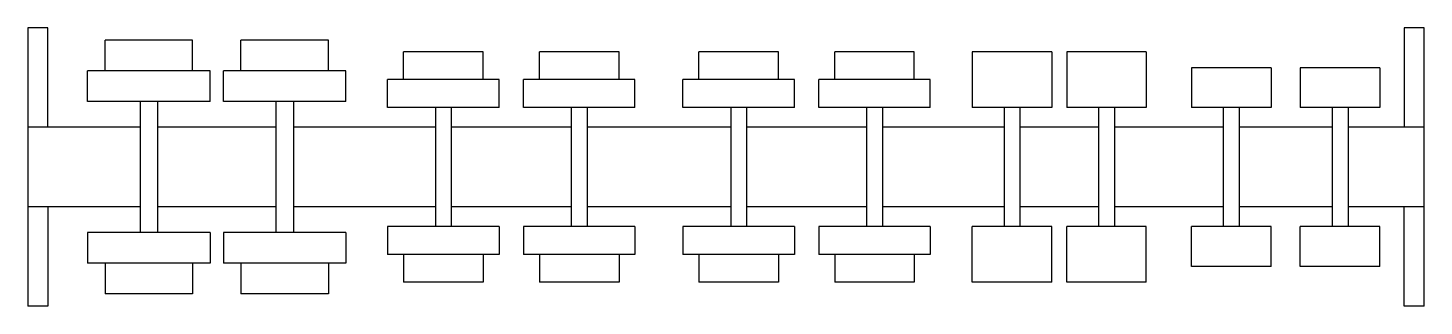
# Model space of a CAD drawing. Header units: millimetres. Extents: x 1376.14 to 1377.9, y 2689.22 to 2689.57.
import ezdxf

# ---------------------------------------------------------------- set-up
doc = ezdxf.new("R2010")
doc.units = ezdxf.units.MM
doc.header["$LTSCALE"] = 10
doc.layers.add('Equipam_fitness', color=1, linetype='Continuous')

msp = doc.modelspace()

# ---------------------------------------------------------------- linework, layer by layer
at = {"layer": 'Equipam_fitness'}
for p, q in [((1376.1679, 2689.5663), (1376.1429, 2689.5663)), ((1376.1429, 2689.5663), (1376.1429, 2689.2163)), ((1376.1679, 2689.4413), (1376.1679, 2689.5663)), ((1377.8982, 2689.5663), (1377.8732, 2689.5663)), ((1377.8732, 2689.5663), (1377.8732, 2689.4413)), ((1377.8982, 2689.2163), (1377.8982, 2689.5663)), ((1376.24, 2689.5123), (1376.24, 2689.5508)), ((1376.35, 2689.5508), (1376.24, 2689.5508)), ((1376.35, 2689.5123), (1376.35, 2689.5508)), ((1376.4108, 2689.5123), (1376.4108, 2689.5508)), ((1376.5208, 2689.5508), (1376.4108, 2689.5508)), ((1376.5208, 2689.5123), (1376.5208, 2689.5508)), ((1376.6152, 2689.5013), (1376.6152, 2689.5363)), ((1376.7152, 2689.5363), (1376.6152, 2689.5363)), ((1376.7152, 2689.5013), (1376.7152, 2689.5363)), ((1376.7861, 2689.5013), (1376.7861, 2689.5363)), ((1376.8861, 2689.5363), (1376.7861, 2689.5363)), ((1376.8861, 2689.5013), (1376.8861, 2689.5363)), ((1376.9865, 2689.5013), (1376.9865, 2689.5363)), ((1377.0865, 2689.5363), (1376.9865, 2689.5363)), ((1377.0865, 2689.5013), (1377.0865, 2689.5363)), ((1377.1573, 2689.5013), (1377.1573, 2689.5363)), ((1377.2573, 2689.5363), (1377.1573, 2689.5363)), ((1377.2573, 2689.5013), (1377.2573, 2689.5363)), ((1377.4302, 2689.5363), (1377.3302, 2689.5363)), ((1377.3302, 2689.5363), (1377.3302, 2689.4663)), ((1377.4302, 2689.5363), (1377.4302, 2689.4663)), ((1377.549, 2689.5363), (1377.449, 2689.5363)), ((1377.449, 2689.5363), (1377.449, 2689.4663)), ((1377.549, 2689.5363), (1377.549, 2689.4663)), ((1376.372, 2689.5123), (1376.218, 2689.5123)), ((1376.218, 2689.4738), (1376.218, 2689.5123)), ((1376.372, 2689.4738), (1376.372, 2689.5123)), ((1376.5428, 2689.5123), (1376.3888, 2689.5123)), ((1376.3888, 2689.4738), (1376.3888, 2689.5123)), ((1376.5428, 2689.4738), (1376.5428, 2689.5123)), ((1377.7058, 2689.5163), (1377.6058, 2689.5163)), ((1377.6058, 2689.5163), (1377.6058, 2689.4663)), ((1377.7058, 2689.5163), (1377.7058, 2689.4663)), ((1377.8426, 2689.5163), (1377.7426, 2689.5163)), ((1377.7426, 2689.5163), (1377.7426, 2689.4663)), ((1377.8426, 2689.5163), (1377.8426, 2689.4663)), ((1376.7352, 2689.5013), (1376.5952, 2689.5013)), ((1376.5952, 2689.4663), (1376.5952, 2689.5013)), ((1376.7352, 2689.4663), (1376.7352, 2689.5013)), ((1376.9061, 2689.5013), (1376.7661, 2689.5013)), ((1376.7661, 2689.4663), (1376.7661, 2689.5013)), ((1376.9061, 2689.4663), (1376.9061, 2689.5013)), ((1377.1065, 2689.5013), (1376.9665, 2689.5013)), ((1376.9665, 2689.4663), (1376.9665, 2689.5013)), ((1377.1065, 2689.4663), (1377.1065, 2689.5013)), ((1377.2773, 2689.5013), (1377.1373, 2689.5013)), ((1377.1373, 2689.4663), (1377.1373, 2689.5013)), ((1377.2773, 2689.4663), (1377.2773, 2689.5013)), ((1376.372, 2689.4738), (1376.218, 2689.4738)), ((1376.284, 2689.4738), (1376.284, 2689.3088)), ((1376.306, 2689.4738), (1376.306, 2689.3088)), ((1376.5428, 2689.4738), (1376.3888, 2689.4738)), ((1376.4548, 2689.4738), (1376.4548, 2689.3088)), ((1376.4768, 2689.4738), (1376.4768, 2689.3088)), ((1376.7352, 2689.4663), (1376.5952, 2689.4663)), ((1376.6552, 2689.4663), (1376.6552, 2689.3163)), ((1376.6752, 2689.4663), (1376.6752, 2689.3163)), ((1376.9061, 2689.4663), (1376.7661, 2689.4663)), ((1376.8261, 2689.4663), (1376.8261, 2689.3163)), ((1376.8461, 2689.4663), (1376.8461, 2689.3163)), ((1377.1065, 2689.4663), (1376.9665, 2689.4663)), ((1377.0265, 2689.4663), (1377.0265, 2689.3163)), ((1377.0465, 2689.4663), (1377.0465, 2689.3163)), ((1377.2773, 2689.4663), (1377.1373, 2689.4663)), ((1377.1973, 2689.4663), (1377.1973, 2689.3163)), ((1377.2173, 2689.4663), (1377.2173, 2689.3163)), ((1377.4302, 2689.4663), (1377.3302, 2689.4663)), ((1377.3702, 2689.4663), (1377.3702, 2689.3163)), ((1377.3902, 2689.4663), (1377.3902, 2689.3163)), ((1377.549, 2689.4663), (1377.449, 2689.4663)), ((1377.489, 2689.4663), (1377.489, 2689.3163)), ((1377.509, 2689.4663), (1377.509, 2689.3163)), ((1377.7058, 2689.4663), (1377.6058, 2689.4663)), ((1377.6458, 2689.4663), (1377.6458, 2689.3163)), ((1377.6658, 2689.4663), (1377.6658, 2689.3163)), ((1377.8426, 2689.4663), (1377.7426, 2689.4663)), ((1377.7826, 2689.4663), (1377.7826, 2689.3163)), ((1377.8026, 2689.4663), (1377.8026, 2689.3163)), ((1376.284, 2689.4413), (1376.1429, 2689.4413)), ((1376.4548, 2689.4413), (1376.306, 2689.4413)), ((1376.4548, 2689.4413), (1376.306, 2689.4413)), ((1376.6552, 2689.4413), (1376.4768, 2689.4413)), ((1376.8261, 2689.4413), (1376.6752, 2689.4413)), ((1376.8261, 2689.4413), (1376.6752, 2689.4413)), ((1376.9661, 2689.4413), (1376.8461, 2689.4413)), ((1377.0265, 2689.4413), (1376.8461, 2689.4413)), ((1377.0265, 2689.4413), (1376.8922, 2689.4413)), ((1377.1973, 2689.4413), (1377.0465, 2689.4413)), ((1377.1973, 2689.4413), (1377.0465, 2689.4413)), ((1377.3702, 2689.4413), (1377.2173, 2689.4413)), ((1377.3702, 2689.4413), (1377.2635, 2689.4413)), ((1377.489, 2689.4413), (1377.3902, 2689.4413)), ((1377.489, 2689.4413), (1377.3902, 2689.4413)), ((1377.6458, 2689.4413), (1377.509, 2689.4413)), ((1377.6458, 2689.4413), (1377.509, 2689.4413)), ((1377.7826, 2689.4413), (1377.6658, 2689.4413)), ((1377.7826, 2689.4413), (1377.6658, 2689.4413)), ((1377.8946, 2689.4413), (1377.8026, 2689.4413)), ((1377.8982, 2689.4413), (1377.8026, 2689.4413)), ((1376.284, 2689.3413), (1376.1429, 2689.3413)), ((1376.1679, 2689.3413), (1376.1679, 2689.2163)), ((1376.4548, 2689.3413), (1376.306, 2689.3413)), ((1376.4548, 2689.3413), (1376.306, 2689.3413)), ((1376.6552, 2689.3413), (1376.4768, 2689.3413)), ((1376.8261, 2689.3413), (1376.6752, 2689.3413)), ((1376.8261, 2689.3413), (1376.6752, 2689.3413)), ((1376.9661, 2689.3413), (1376.8461, 2689.3413)), ((1377.0265, 2689.3413), (1376.8461, 2689.3413)), ((1377.0265, 2689.3413), (1376.8922, 2689.3413)), ((1377.1973, 2689.3413), (1377.0465, 2689.3413)), ((1377.1973, 2689.3413), (1377.0465, 2689.3413)), ((1377.3702, 2689.3413), (1377.2173, 2689.3413)), ((1377.3702, 2689.3413), (1377.2635, 2689.3413)), ((1377.489, 2689.3413), (1377.3902, 2689.3413)), ((1377.489, 2689.3413), (1377.3902, 2689.3413)), ((1377.6458, 2689.3413), (1377.509, 2689.3413)), ((1377.6458, 2689.3413), (1377.509, 2689.3413)), ((1377.7826, 2689.3413), (1377.6658, 2689.3413)), ((1377.7826, 2689.3413), (1377.6658, 2689.3413)), ((1377.8946, 2689.3413), (1377.8026, 2689.3413)), ((1377.8982, 2689.3413), (1377.8026, 2689.3413)), ((1377.8732, 2689.2163), (1377.8732, 2689.3413)), ((1376.5952, 2689.3163), (1376.5952, 2689.2813)), ((1376.7352, 2689.3163), (1376.5952, 2689.3163)), ((1376.7352, 2689.3163), (1376.7352, 2689.2813)), ((1376.7661, 2689.3163), (1376.7661, 2689.2813)), ((1376.9061, 2689.3163), (1376.7661, 2689.3163)), ((1376.9061, 2689.3163), (1376.9061, 2689.2813)), ((1376.9665, 2689.3163), (1376.9665, 2689.2813)), ((1377.1065, 2689.3163), (1376.9665, 2689.3163)), ((1377.1065, 2689.3163), (1377.1065, 2689.2813)), ((1377.1373, 2689.3163), (1377.1373, 2689.2813)), ((1377.2773, 2689.3163), (1377.1373, 2689.3163)), ((1377.2773, 2689.3163), (1377.2773, 2689.2813)), ((1377.4302, 2689.3163), (1377.3302, 2689.3163)), ((1377.3302, 2689.2463), (1377.3302, 2689.3163)), ((1377.4302, 2689.2463), (1377.4302, 2689.3163)), ((1377.549, 2689.3163), (1377.449, 2689.3163)), ((1377.449, 2689.2463), (1377.449, 2689.3163)), ((1377.549, 2689.2463), (1377.549, 2689.3163)), ((1377.7058, 2689.3163), (1377.6058, 2689.3163)), ((1377.6058, 2689.2663), (1377.6058, 2689.3163)), ((1377.7058, 2689.2663), (1377.7058, 2689.3163)), ((1377.8426, 2689.3163), (1377.7426, 2689.3163)), ((1377.7426, 2689.2663), (1377.7426, 2689.3163)), ((1377.8426, 2689.2663), (1377.8426, 2689.3163)), ((1376.218, 2689.3088), (1376.218, 2689.2703)), ((1376.372, 2689.3088), (1376.218, 2689.3088)), ((1376.372, 2689.3088), (1376.372, 2689.2703)), ((1376.3888, 2689.3088), (1376.3888, 2689.2703)), ((1376.5428, 2689.3088), (1376.3888, 2689.3088)), ((1376.5428, 2689.3088), (1376.5428, 2689.2703)), ((1376.7352, 2689.2813), (1376.5952, 2689.2813)), ((1376.6152, 2689.2813), (1376.6152, 2689.2463)), ((1376.7152, 2689.2813), (1376.7152, 2689.2463)), ((1376.9061, 2689.2813), (1376.7661, 2689.2813)), ((1376.7861, 2689.2813), (1376.7861, 2689.2463)), ((1376.8861, 2689.2813), (1376.8861, 2689.2463)), ((1377.1065, 2689.2813), (1376.9665, 2689.2813)), ((1376.9865, 2689.2813), (1376.9865, 2689.2463)), ((1377.0865, 2689.2813), (1377.0865, 2689.2463)), ((1377.2773, 2689.2813), (1377.1373, 2689.2813)), ((1377.1573, 2689.2813), (1377.1573, 2689.2463)), ((1377.2573, 2689.2813), (1377.2573, 2689.2463)), ((1376.372, 2689.2703), (1376.218, 2689.2703)), ((1376.24, 2689.2703), (1376.24, 2689.2318)), ((1376.35, 2689.2703), (1376.35, 2689.2318)), ((1376.5428, 2689.2703), (1376.3888, 2689.2703)), ((1376.4108, 2689.2703), (1376.4108, 2689.2318)), ((1376.5208, 2689.2703), (1376.5208, 2689.2318)), ((1377.7058, 2689.2663), (1377.6058, 2689.2663)), ((1377.8426, 2689.2663), (1377.7426, 2689.2663)), ((1376.7152, 2689.2463), (1376.6152, 2689.2463)), ((1376.8861, 2689.2463), (1376.7861, 2689.2463)), ((1377.0865, 2689.2463), (1376.9865, 2689.2463)), ((1377.2573, 2689.2463), (1377.1573, 2689.2463)), ((1377.4302, 2689.2463), (1377.3302, 2689.2463)), ((1377.549, 2689.2463), (1377.449, 2689.2463)), ((1376.35, 2689.2318), (1376.24, 2689.2318)), ((1376.5208, 2689.2318), (1376.4108, 2689.2318)), ((1376.1679, 2689.2163), (1376.1429, 2689.2163)), ((1377.8982, 2689.2163), (1377.8732, 2689.2163))]:
    msp.add_line(p, q, dxfattribs=at)

doc.saveas('drawing.dxf')
